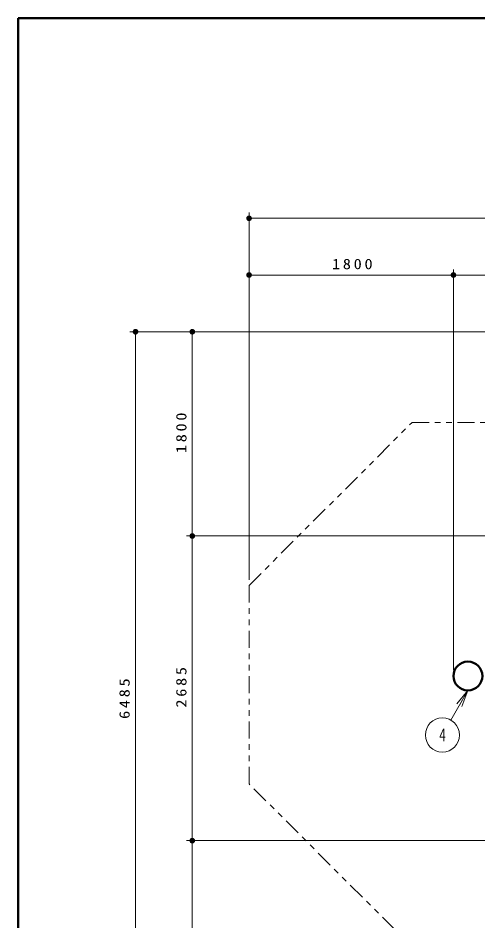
# Model space of a CAD drawing. Units: millimetres on the paper, scale 1:50. Extents: x -385 to 0, y -599 to 267.
# Drawn here: x -385 to -304, y 107.9 to 267 of the extents above; entities that cross this region are included whole.
import ezdxf
from ezdxf.enums import TextEntityAlignment as Align

# ---------------------------------------------------------------- set-up
doc = ezdxf.new("R2010")
doc.units = ezdxf.units.MM
doc.linetypes.add('USER3', pattern=[8, 3, -1, 1, -1, 1, -1])
doc.layers.add('LY_1', color=140, linetype='Continuous', lineweight=50)
doc.styles.add('ＭＳ ゴシック', font='')
doc.styles.get('ＭＳ ゴシック').set_extended_font_data('MS Gothic')

# ---------------------------------------------------------------- blocks, each defined once
blk = doc.blocks.new('filled_dot')
at = {"color": 0, "linetype": 'Continuous', "lineweight": -2, "const_width": 1.25}
blk.add_lwpolyline([(-0.625, 0, 1), (0.625, 0, 1)], format="xyb", close=True, dxfattribs=at)

msp = doc.modelspace()

# ---------------------------------------------------------------- linework, layer by layer
at = {"layer": 'LY_1', "color": 7}
for p, q in [((0, 267), (-385, 267)), ((-385, 267), (-385, 0))]:
    msp.add_line(p, q, dxfattribs=at)
at = {"layer": 'LY_1', "color": 7, "lineweight": 13}
for p, q in [((-344.311, 167.999), (-344.311, 232.708)), ((-344.311, 231.708), (-165.781, 231.708)), ((-344.311, 221.708), (-308.311, 221.708)), ((-308.311, 152.031), (-308.311, 222.708)), ((-308.311, 221.708), (-201.781, 221.708)), ((-270.826, 211.708), (-365.311, 211.708)), ((-364.311, 82.008), (-364.311, 211.708)), ((-354.311, 175.708), (-354.311, 211.708)), ((-255.261, 175.708), (-355.311, 175.708)), ((-354.311, 122.008), (-354.311, 175.708)), ((-305.761, 148.481), (-308.767, 143.234)), ((-307.687, 146.127), (-305.761, 148.481)), ((-305.761, 148.481), (-307.253, 145.878)), ((-305.761, 148.481), (-306.819, 145.629)), ((-212.922, 122.008), (-355.311, 122.008)), ((-354.311, 122.008), (-354.311, 82.008))]:
    msp.add_line(p, q, dxfattribs=at)
at = {"layer": 'LY_1', "color": 7, "linetype": 'USER3', "lineweight": 13}
for p, q in [((-344.311, 166.999), (-315.578, 195.732)), ((-315.578, 195.732), (-285.802, 195.732)), ((-344.311, 132.009), (-344.311, 166.999)), ((-301.73, 89.427), (-344.311, 132.009))]:
    msp.add_line(p, q, dxfattribs=at)
at = {"layer": 'LY_1'}
msp.add_circle((-305.761, 151.031), 2.55, dxfattribs=at)
at = {"layer": 'LY_1', "color": 7, "lineweight": 13}
msp.add_circle((-310.259, 140.631), 3, dxfattribs=at)

# ---------------------------------------------------------------- block references
at = {"layer": 'LY_1', "color": 7, "lineweight": 13, "xscale": 0.4, "yscale": 0.4}
for p in [(-344.311, 231.708), (-344.311, 221.708), (-308.311, 221.708)]:
    msp.add_blockref('filled_dot', p, dxfattribs=at)
for p, rotation in [((-308.311, 221.708), 180), ((-364.311, 211.708), 270), ((-354.311, 211.708), 270), ((-354.311, 175.708), 270), ((-354.311, 175.708), 90), ((-354.311, 122.008), 270), ((-354.311, 122.008), 90)]:
    msp.add_blockref('filled_dot', p, dxfattribs=dict(at, rotation=rotation))

# ---------------------------------------------------------------- texts
at = {"layer": 'LY_1', "color": 7, "style": 'ＭＳ ゴシック', "width": 0.6}
msp.add_text('４', height=2.199, dxfattribs=at).set_placement((-310.259, 140.631), align=Align.MIDDLE_CENTER)
at = {"layer": 'LY_1', "color": 7, "insert": (-325.89, 222.708), "char_height": 1.833, "attachment_point": 8, "style": 'ＭＳ ゴシック'}
msp.add_mtext('\\T1.33;\\W1.15;1800', dxfattribs=at)
at = {"layer": 'LY_1', "color": 7, "char_height": 1.833, "attachment_point": 8, "rotation": 90, "style": 'ＭＳ ゴシック'}
for s, insert in [('\\T1.33;\\W1.15;1800', (-355.311, 194.129)), ('\\T1.33;\\W1.15;2685', (-355.311, 149.274)), ('\\T1.33;\\W1.15;6485', (-365.311, 147.274))]:
    msp.add_mtext(s, dxfattribs=dict(at, insert=insert))

doc.saveas('drawing.dxf')
